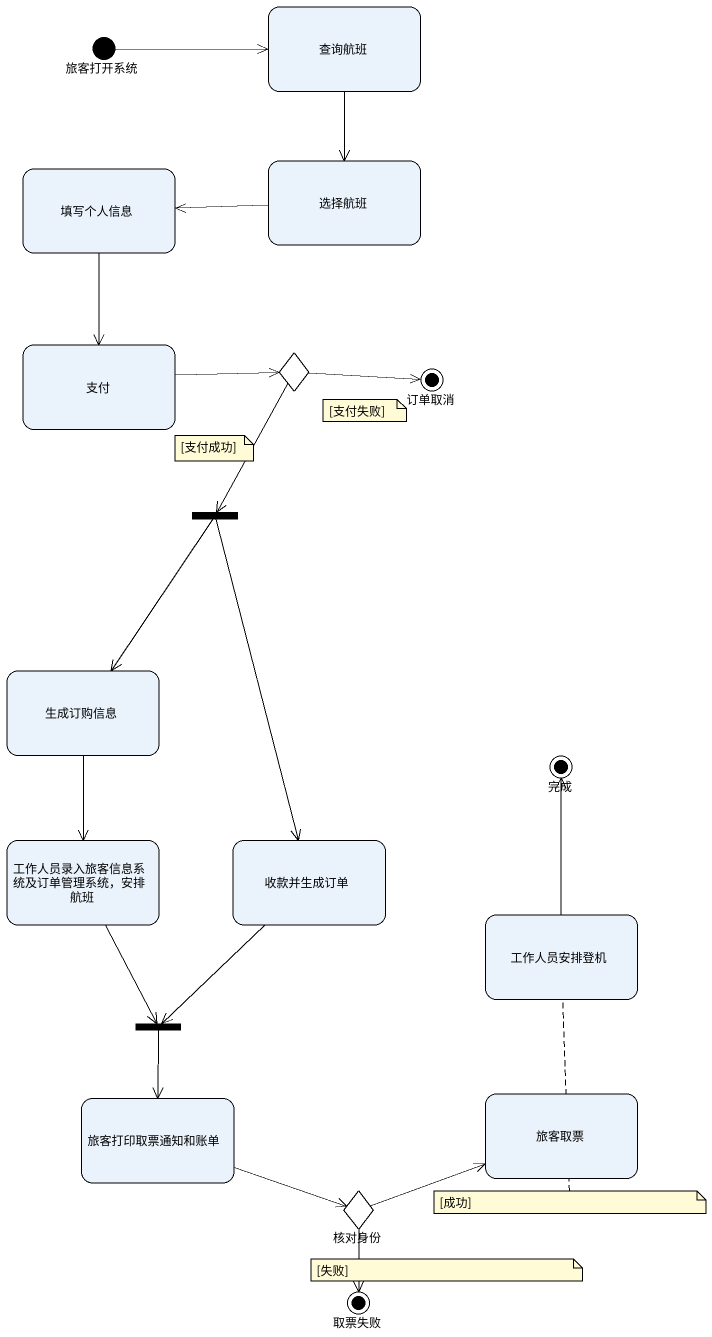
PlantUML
@startuml
hide empty description
state 查询航班
state 旅客打开系统 <<start>>
state 填写个人信息
state 选择航班
state 支付
state choice1 <<choice>>
state 订单取消 <<end>>
state fork1 <<fork>>
state 生成订购信息
state 完成 <<end>>
state "工作人员录入旅客信息系统及订单管理系统，安排航班" as 工作人员录入旅客信息系统及订单管理系统_安排航班
state 收款并生成订单
state 工作人员安排登机
state fork2 <<join>>
state 旅客打印取票通知和账单
state 旅客取票
state 核对身份 <<choice>>
state 取票失败 <<end>>
查询航班 --> 选择航班
旅客打开系统 -right-> 查询航班
填写个人信息 --> 支付
选择航班 -left-> 填写个人信息
支付 -right-> choice1
choice1 -right-> 订单取消
choice1 --> fork1
fork1 --> 生成订购信息
fork1 --> 收款并生成订单
生成订购信息 --> 工作人员录入旅客信息系统及订单管理系统_安排航班
工作人员录入旅客信息系统及订单管理系统_安排航班 --> fork2
收款并生成订单 --> fork2
工作人员安排登机 -up-> 完成
fork2 --> 旅客打印取票通知和账单
旅客打印取票通知和账单 -right-> 核对身份
核对身份 -right-> 旅客取票
核对身份 --> 取票失败
note as N1
  [支付成功]
end note
note as N2
  [支付失败]
end note
note bottom of 工作人员安排登机 : [成功]
note as N4
  [失败]
end note
@enduml
